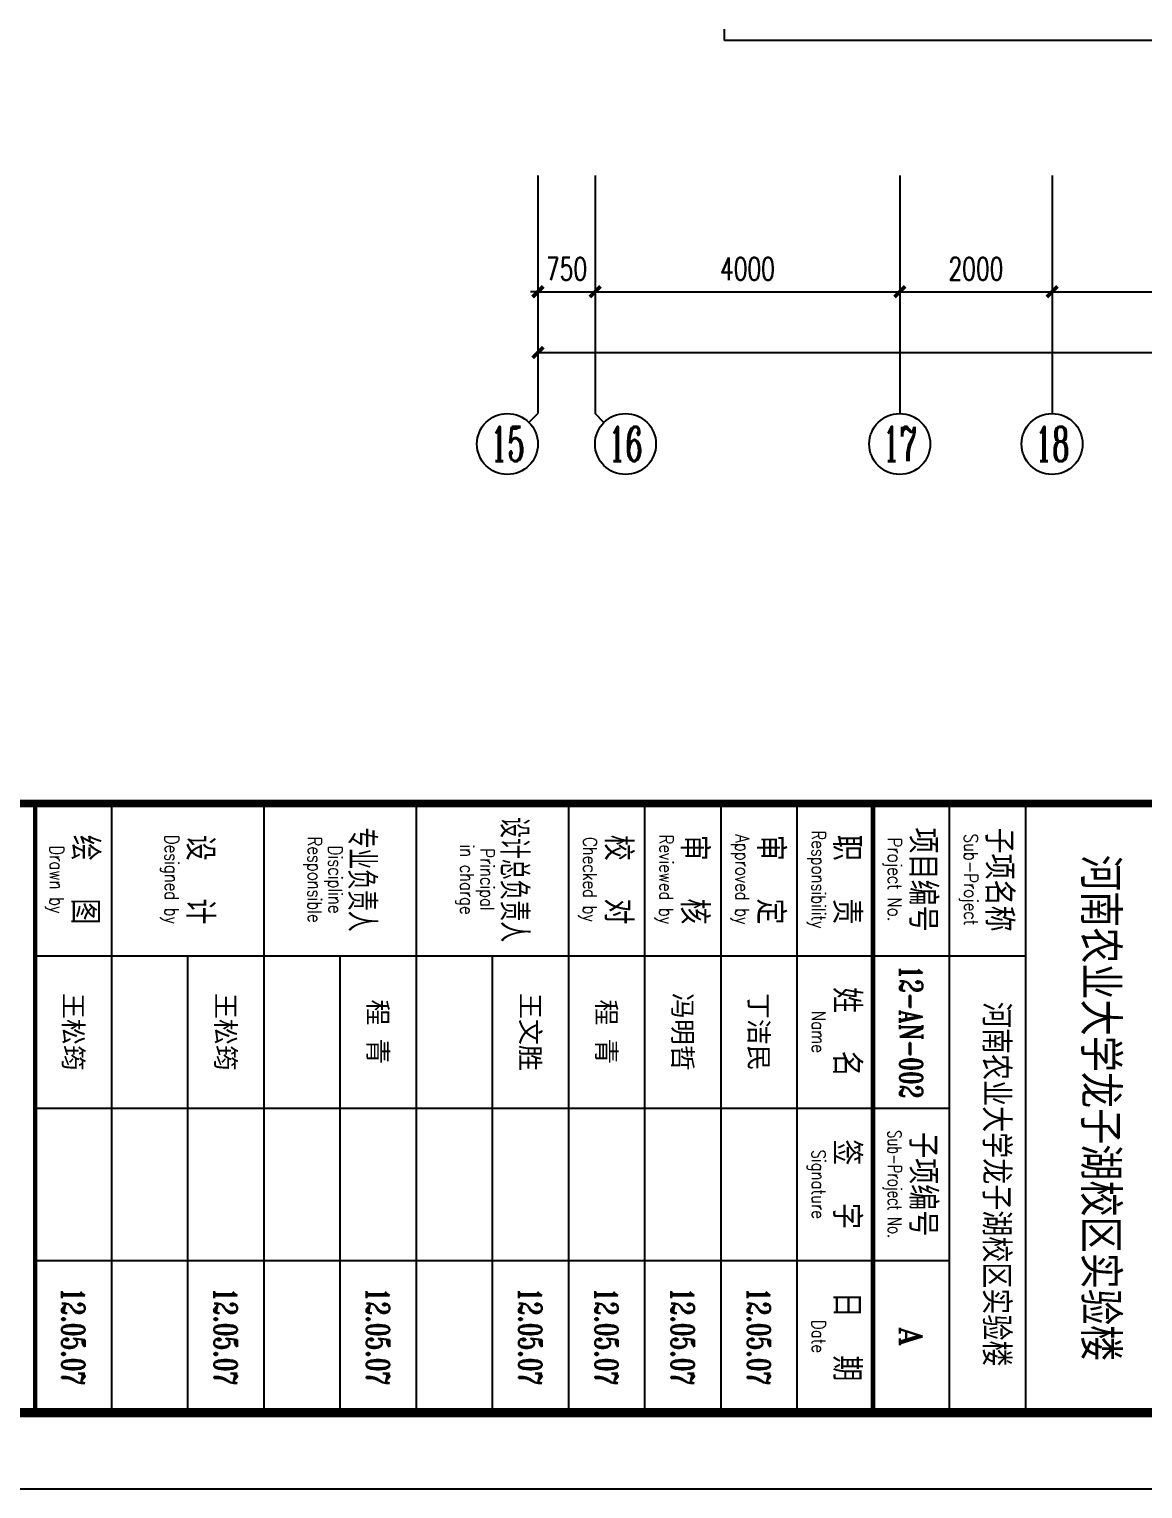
# Model space of a CAD drawing. Extents: x 190999 to 918899, y -200814 to 215286.
# Drawn here: x 850420 to 865039, y -200814 to -181646 of the extents above; entities that cross this region are included whole.
import ezdxf
from ezdxf.enums import TextEntityAlignment as Align

# ---------------------------------------------------------------- set-up
doc = ezdxf.new("R2010")
doc.units = 0
doc.header["$LTSCALE"] = 1000
doc.header["$MEASUREMENT"] = 0
doc.layers.get('Defpoints').update_dxf_attribs({"color": 1})
for name, color, linetype in [('AXIS', 3, 'Continuous'), ('AXIS_TEXT', 7, 'Continuous'), ('ROOF', 4, 'Continuous'), ('图框', 189, 'Continuous')]:
    doc.layers.add(name, color=color, linetype=linetype)
doc.styles.add('_TCH_AXIS', font='COMPLEX', dxfattribs={"bigfont": 'GBCBIG'})
doc.styles.add('COMPLEX', font='COMPLEX')
doc.styles.add('DIM_FONT', font='SIMPLEX', dxfattribs={"width": 0.7, "bigfont": 'GBCBIG'})
doc.styles.add('TKZ1_tjhts.shx', font='tjromant.shx', dxfattribs={"bigfont": 'tjhts.shx'})
doc.styles.add('TKZ2_tjkts.shx', font='tjromant.shx', dxfattribs={"bigfont": 'tjkts.shx'})
doc.styles.add('车', font='simhei.ttf')
doc.dimstyles.new('DIMN', dxfattribs={"dimtxt": 300, "dimasz": 100, "dimexe": 250, "dimexo": 300, "dimgap": 150, "dimtad": 1, "dimdec": 0, "dimzin": 0, "dimdsep": 46, "dimtxsty": 'DIM_FONT', "dimblk": 'ARCHTICK', "dimcen": 0.09, "dimclrt": 7, "dimazin": 2, "dimtfac": 1, "dimtdec": 0, "dimtix": 1, "dimtmove": 2, "dimatfit": 3, "dimfxl": 0, "dimtolj": 1, "dimtzin": 0, "dimarcsym": 0})

# ---------------------------------------------------------------- blocks, each defined once
blk = doc.blocks.new('TJAD_TK_A0')
at = {"layer": '图框'}
for p, q in [((2162, -441.7), (2162, 399.3)), ((2072, -154.7), (2152, -154.7)), ((2092, -284.7), (2092, -154.7)), ((2072, -164.7), (2152, -164.7)), ((2112, -284.7), (2112, -164.7)), ((2132, -284.7), (2132, -164.7)), ((2072, -184.7), (2152, -184.7)), ((2072, -194.7), (2152, -194.7)), ((2072, -204.7), (2152, -204.7)), ((2072, -214.7), (2152, -214.7)), ((2092, -224.7), (2152, -224.7)), ((2072, -234.7), (2152, -234.7)), ((2092, -244.7), (2152, -244.7)), ((2072, -254.7), (2152, -254.7)), ((2092, -264.7), (2152, -264.7)), ((2072, -274.7), (2152, -274.7))]:
    blk.add_line(p, q, dxfattribs=at)
at = {"layer": '图框', "const_width": 1.2}
blk.add_lwpolyline([(2152, -431.7), (2152, 389.3), (998, 389.3), (998, -431.7)], close=True, dxfattribs=at)
at = {"layer": '图框'}
for points, const_width in [([(2072, 389.3), (2072, -431.7)], 1), ([(2072, -174.7), (2152, -174.7)], 0.6), ([(2072, -284.7), (2152, -284.7)], 0.6)]:
    blk.add_lwpolyline(points, dxfattribs=dict(at, const_width=const_width))
at = {"layer": '图框', "color": 3, "style": 'TKZ1_tjhts.shx'}
for s, height, p in [('河南农业大学龙子湖校区实验楼', 5, (2112, -144.91)), ('河南农业大学龙子湖校区实验楼', 3.6, (2122, -158.54)), ('A', 3, (2142, -169.7))]:
    blk.add_text(s, height=height, dxfattribs=at).set_placement(p, align=Align.MIDDLE_CENTER)
at = {"layer": '图框', "style": 'TKZ2_tjkts.shx'}
for s, p in [('子项名称', (2082, -158.16)), ('项目编号', (2082, -168.16)), ('子项编号', (2122, -168.16)), ('职  责', (2082, -178.16)), ('姓  名', (2102, -178.16)), ('签  字', (2122, -178.16)), ('日  期', (2142, -178.16)), ('审  定', (2082, -188.16)), ('审  核', (2082, -198.16)), ('校  对', (2082, -208.16)), ('设  计', (2082, -263.06)), ('绘  图', (2082, -278.16))]:
    blk.add_text(s, height=3.6, dxfattribs=at).set_placement(p, align=Align.MIDDLE_CENTER)
for s, height, width, p in [('Sub-Project', 1.8, 0.8, (2082, -161.86)), ('Project No.', 1.8, 0.8, (2082, -171.86)), ('Sub-Project No.', 1.8, 0.7, (2122, -171.86)), ('Responsibility', 1.8, 0.8, (2082, -181.86)), ('Name', 1.8, 0.8, (2102, -181.86)), ('Signature', 1.8, 0.8, (2122, -181.86)), ('Date', 1.8, 0.8, (2142, -181.86)), ('Approved by', 1.8, 0.8, (2082, -191.86)), ('Reviewed by', 1.8, 0.8, (2082, -201.86)), ('Checked by', 1.8, 0.8, (2082, -211.86)), ('设计总负责人', 3.6, 0.8, (2082, -221.83)), ('Principal', 1.8, 0.8, (2082, -225.35)), ('in charge', 1.8, 0.8, (2082, -228)), ('专业负责人', 3.6, 0.8, (2082, -241.83)), ('Discipline', 1.8, 0.8, (2082, -245.28)), ('Responsible', 1.8, 0.8, (2082, -248)), ('Designed by', 1.8, 0.8, (2082, -266.76)), ('Drawn by', 1.8, 0.8, (2082, -281.86))]:
    blk.add_text(s, height=height, dxfattribs=dict(at, width=width)).set_placement(p, align=Align.MIDDLE_CENTER)
at = {"layer": '图框', "color": 3, "style": 'TKZ1_tjhts.shx', "width": 0.7}
blk.add_text('12-AN-002', height=3, dxfattribs=at).set_placement((2102, -169.7), align=Align.MIDDLE_CENTER)
at = {"layer": '图框', "color": 0, "style": '车'}
for s, p in [('丁洁民', (2102, -189.7)), ('冯明哲', (2102, -199.7)), ('程 青', (2102, -209.7)), ('王文胜', (2102, -219.7)), ('程 青', (2102, -239.7)), ('王松筠', (2102, -259.7)), ('王松筠', (2102, -279.7))]:
    blk.add_text(s, height=2.5, dxfattribs=at).set_placement(p, align=Align.MIDDLE_CENTER)
at = {"layer": '图框', "color": 0, "style": 'TKZ1_tjhts.shx', "width": 0.7}
for p in [(2142, -189.7), (2142, -199.7), (2142, -209.7), (2142, -219.7), (2142, -239.7), (2142, -259.7), (2142, -279.7)]:
    blk.add_text('12.05.07', height=3, dxfattribs=at).set_placement(p, align=Align.MIDDLE_CENTER)
blk = doc.blocks.new('_ArchTick')
at = {"const_width": 0.5}
blk.add_lwpolyline([(-0.7, -0.7), (0.7, 0.7)], dxfattribs=at)
blk = doc.blocks.new('*D1847')
at = {"layer": 'AXIS', "color": 0, "lineweight": -2}
for p, q in [((857099, -183868), (857099, -185343)), ((857849, -183868), (857849, -185343)), ((857099, -185093), (856999, -185093)), ((857099, -185093), (857849, -185093)), ((857849, -185093), (857949, -185093))]:
    blk.add_line(p, q, dxfattribs=at)
at = {"layer": 'Defpoints', "color": 0}
for p in [(857099, -183568), (857849, -183568), (857849, -185093)]:
    blk.add_point(p, dxfattribs=at)
at = {"layer": 'AXIS', "color": 0, "lineweight": -2, "xscale": 100, "yscale": 100, "zscale": 100}
blk.add_blockref('_ArchTick', (857099, -185093), dxfattribs=at)
at = {"layer": 'AXIS', "color": 0, "lineweight": -2, "xscale": 100, "yscale": 100, "zscale": 100, "rotation": 180}
blk.add_blockref('_ArchTick', (857849, -185093), dxfattribs=at)
at = {"layer": 'AXIS', "color": 7, "insert": (857474, -184793), "char_height": 300, "attachment_point": 5, "style": 'DIM_FONT'}
blk.add_mtext('\\A1;750', dxfattribs=at)
blk = doc.blocks.new('*D1848')
at = {"layer": 'AXIS', "color": 0, "lineweight": -2}
for p, q in [((857849, -183868), (857849, -185343)), ((861849, -183868), (861849, -185343)), ((857849, -185093), (861849, -185093))]:
    blk.add_line(p, q, dxfattribs=at)
at = {"layer": 'Defpoints', "color": 0}
for p in [(857849, -183568), (861849, -183568), (861849, -185093)]:
    blk.add_point(p, dxfattribs=at)
at = {"layer": 'AXIS', "color": 0, "lineweight": -2, "xscale": 100, "yscale": 100, "zscale": 100, "rotation": 180}
blk.add_blockref('_ArchTick', (857849, -185093), dxfattribs=at)
at = {"layer": 'AXIS', "color": 0, "lineweight": -2, "xscale": 100, "yscale": 100, "zscale": 100}
blk.add_blockref('_ArchTick', (861849, -185093), dxfattribs=at)
at = {"layer": 'AXIS', "color": 7, "insert": (859849, -184793), "char_height": 300, "attachment_point": 5, "style": 'DIM_FONT'}
blk.add_mtext('\\A1;4000', dxfattribs=at)
blk = doc.blocks.new('*D1849')
at = {"layer": 'AXIS', "color": 0, "lineweight": -2}
for p, q in [((861849, -183868), (861849, -185343)), ((863849, -183868), (863849, -185343)), ((861849, -185093), (863849, -185093))]:
    blk.add_line(p, q, dxfattribs=at)
at = {"layer": 'Defpoints', "color": 0}
for p in [(861849, -183568), (863849, -183568), (863849, -185093)]:
    blk.add_point(p, dxfattribs=at)
at = {"layer": 'AXIS', "color": 0, "lineweight": -2, "xscale": 100, "yscale": 100, "zscale": 100, "rotation": 180}
blk.add_blockref('_ArchTick', (861849, -185093), dxfattribs=at)
at = {"layer": 'AXIS', "color": 0, "lineweight": -2, "xscale": 100, "yscale": 100, "zscale": 100}
blk.add_blockref('_ArchTick', (863849, -185093), dxfattribs=at)
at = {"layer": 'AXIS', "color": 7, "insert": (862849, -184793), "char_height": 300, "attachment_point": 5, "style": 'DIM_FONT'}
blk.add_mtext('\\A1;2000', dxfattribs=at)
blk = doc.blocks.new('*D1850')
at = {"layer": 'AXIS', "color": 0, "lineweight": -2}
for p, q in [((863849, -183868), (863849, -185343)), ((867849, -183868), (867849, -185343)), ((863849, -185093), (867849, -185093))]:
    blk.add_line(p, q, dxfattribs=at)
at = {"layer": 'Defpoints', "color": 0}
for p in [(863849, -183568), (867849, -183568), (867849, -185093)]:
    blk.add_point(p, dxfattribs=at)
at = {"layer": 'AXIS', "color": 0, "lineweight": -2, "xscale": 100, "yscale": 100, "zscale": 100, "rotation": 180}
blk.add_blockref('_ArchTick', (863849, -185093), dxfattribs=at)
at = {"layer": 'AXIS', "color": 0, "lineweight": -2, "xscale": 100, "yscale": 100, "zscale": 100}
blk.add_blockref('_ArchTick', (867849, -185093), dxfattribs=at)
at = {"layer": 'AXIS', "color": 7, "insert": (865849, -184793), "char_height": 300, "attachment_point": 5, "style": 'DIM_FONT'}
blk.add_mtext('\\A1;4000', dxfattribs=at)
blk = doc.blocks.new('*D1858')
at = {"layer": 'AXIS', "color": 0, "lineweight": -2}
for p, q in [((857099, -183868), (857099, -186143)), ((896599, -183868), (896599, -186143)), ((857099, -185893), (896599, -185893))]:
    blk.add_line(p, q, dxfattribs=at)
at = {"layer": 'Defpoints', "color": 0}
for p in [(857099, -183568), (896599, -183568), (896599, -185893)]:
    blk.add_point(p, dxfattribs=at)
at = {"layer": 'AXIS', "color": 0, "lineweight": -2, "xscale": 100, "yscale": 100, "zscale": 100, "rotation": 180}
blk.add_blockref('_ArchTick', (857099, -185893), dxfattribs=at)
at = {"layer": 'AXIS', "color": 0, "lineweight": -2, "xscale": 100, "yscale": 100, "zscale": 100}
blk.add_blockref('_ArchTick', (896599, -185893), dxfattribs=at)
at = {"layer": 'AXIS', "color": 7, "insert": (876849, -185593), "char_height": 300, "attachment_point": 5, "style": 'DIM_FONT'}
blk.add_mtext('\\A1;39500', dxfattribs=at)
blk = doc.blocks.new('_AXISO')
blk.add_circle((0, 0), 0.5)
at = {"layer": 'AXIS_TEXT', "style": 'COMPLEX', "width": 1.041667}
blk.add_attdef('A', text='', height=0.56, dxfattribs=at).set_placement((-0.25, -0.28), (0.25, -0.28), align=Align.FIT)

msp = doc.modelspace()

# ---------------------------------------------------------------- linework, layer by layer
at = {"layer": 'AXIS'}
for p, q in [((857098.5, -183567.8), (857098.5, -186692.8)), ((857848.5, -183567.8), (857848.5, -186692.8)), ((861848.5, -183567.8), (861848.5, -186692.8)), ((863848.5, -183567.8), (863848.5, -186692.8)), ((856981.4, -186810), (857098.5, -186692.8)), ((857965.7, -186810), (857848.5, -186692.8))]:
    msp.add_line(p, q, dxfattribs=at)
at = {"layer": 'ROOF'}
for p, q in [((859548.8, -181795.9), (859548.8, -181645.9)), ((876848.5, -181795.9), (859548.8, -181795.9))]:
    msp.add_line(p, q, dxfattribs=at)

# ---------------------------------------------------------------- block references
at = {"layer": 'AXIS'}
ref = msp.add_blockref('_AXISO', (856698.5, -187092.8), dxfattribs=dict(at, xscale=800, yscale=800, zscale=800))
ref.add_attrib('A', '15', dxfattribs={"layer": 'AXIS_TEXT', "height": 452.55, "style": '_TCH_AXIS', "width": 0.724138}).set_placement((856472.3, -187319.1), (856924.8, -187319.1), align=Align.FIT)
ref = msp.add_blockref('_AXISO', (858248.5, -187092.8), dxfattribs=dict(at, xscale=800, yscale=800, zscale=800))
ref.add_attrib('A', '16', dxfattribs={"layer": 'AXIS_TEXT', "height": 452.55, "style": '_TCH_AXIS', "width": 0.724138}).set_placement((858022.3, -187319.1), (858474.8, -187319.1), align=Align.FIT)
ref = msp.add_blockref('_AXISO', (861848.5, -187092.8), dxfattribs=dict(at, xscale=800, yscale=800, zscale=800))
ref.add_attrib('A', '17', dxfattribs={"layer": 'AXIS_TEXT', "height": 452.55, "style": '_TCH_AXIS', "width": 0.724138}).set_placement((861622.3, -187319.1), (862074.8, -187319.1), align=Align.FIT)
ref = msp.add_blockref('_AXISO', (863848.5, -187092.8), dxfattribs=dict(at, xscale=800, yscale=800, zscale=800))
ref.add_attrib('A', '18', dxfattribs={"layer": 'AXIS_TEXT', "height": 452.55, "style": '_TCH_AXIS', "width": 0.724138}).set_placement((863622.3, -187319.1), (864074.8, -187319.1), align=Align.FIT)
at = {"layer": '图框', "xscale": 100, "yscale": 100, "zscale": 100, "rotation": 270}
msp.add_blockref('TJAD_TK_A0', (878968.8, 15386.5), dxfattribs=at)

# ---------------------------------------------------------------- dimensions: what is measured, and where the dimension line sits
at = {"layer": 'AXIS'}
for p1, p2, distance, picture, middle in [((857098.5, -183567.8), (857848.5, -183567.8), -1525, '*D1847', (857473.5, -184792.8)), ((857098.5, -183567.8), (896598.5, -183567.8), -2325, '*D1858', (876848.5, -185592.8)), ((857848.5, -183567.8), (861848.5, -183567.8), -1525, '*D1848', (859848.5, -184792.8)), ((861848.5, -183567.8), (863848.5, -183567.8), -1525, '*D1849', (862848.5, -184792.8)), ((863848.5, -183567.8), (867848.5, -183567.8), -1525, '*D1850', (865848.5, -184792.8))]:
    dim = msp.add_aligned_dim(p1=p1, p2=p2, distance=distance, dimstyle='DIMN', dxfattribs=at)
    dim.commit()
    dim.dimension.update_dxf_attribs({"geometry": picture, "text_midpoint": middle})

doc.saveas('drawing.dxf')
